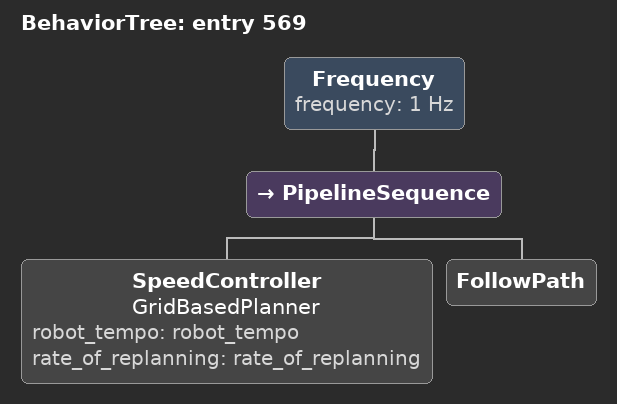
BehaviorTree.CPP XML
<?xml version="1.0" encoding="UTF-8"?>
<root BTCPP_format="4">
  <BehaviorTree ID="entry 569">
    <Frequency frequency="1 Hz">
      <PipelineSequence>
        <SpeedController name="GridBasedPlanner"
                         robot_tempo="robot_tempo"
                         rate_of_replanning="rate_of_replanning"/>
        <FollowPath/>
      </PipelineSequence>
    </Frequency>
  </BehaviorTree>

</root>
